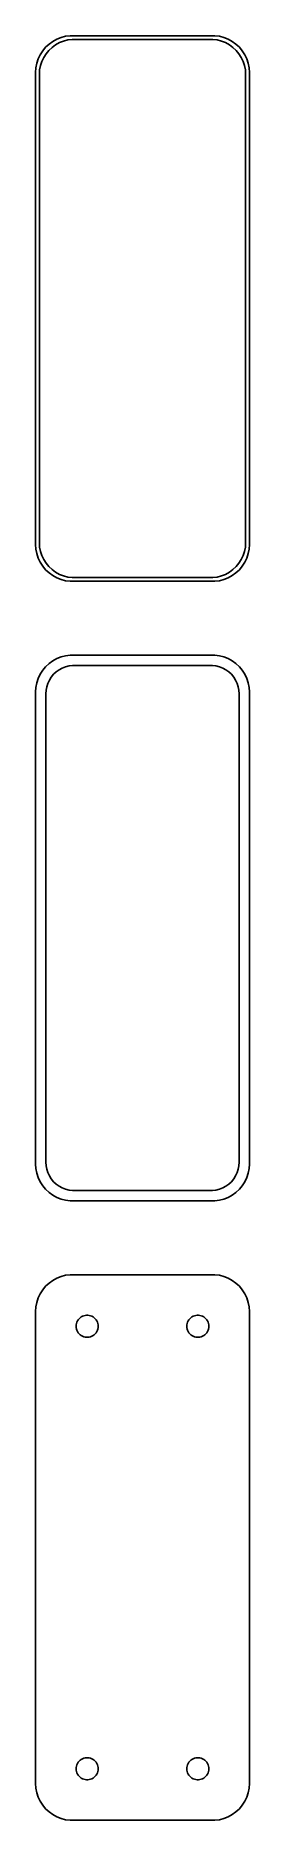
# Model space of a CAD drawing. Header units: metres. Extents: x -14 to 14, y 131 to 373.
import ezdxf

# ---------------------------------------------------------------- set-up
doc = ezdxf.new("R2010")
doc.units = ezdxf.units.M

msp = doc.modelspace()

# ---------------------------------------------------------------- linework, layer by layer
for p, q in [((-11.0451, 372.755), (-11.6289, 372.524)), ((-10.4369, 372.911), (-11.0451, 372.755)), ((-9.81395, 372.99), (-10.4369, 372.911)), ((9.81395, 372.99), (-9.81395, 372.99)), ((10.4369, 372.911), (9.81395, 372.99)), ((11.0451, 372.755), (10.4369, 372.911)), ((11.6289, 372.524), (11.0451, 372.755)), ((-13.8815, 370.409), (-14.1489, 369.841)), ((-13.5451, 370.939), (-13.8815, 370.409)), ((-13.1448, 371.423), (-13.5451, 370.939)), ((-13.4124, 370.038), (-13.0928, 370.542)), ((-12.6871, 371.853), (-13.1448, 371.423)), ((-13.0928, 370.542), (-12.7126, 371.002)), ((-12.7126, 371.002), (-12.2778, 371.41)), ((-12.1791, 372.222), (-12.6871, 371.853)), ((-12.2778, 371.41), (-11.7952, 371.761)), ((-11.6289, 372.524), (-12.1791, 372.222)), ((-11.7952, 371.761), (-11.2724, 372.048)), ((-11.2724, 372.048), (-10.7178, 372.268)), ((-10.7178, 372.268), (-10.1401, 372.416)), ((-10.1401, 372.416), (-9.54825, 372.491)), ((-9.54825, 372.491), (9.54825, 372.491)), ((9.54825, 372.491), (10.1401, 372.416)), ((10.1401, 372.416), (10.7178, 372.268)), ((10.7178, 372.268), (11.2724, 372.048)), ((11.2724, 372.048), (11.7952, 371.761)), ((12.1791, 372.222), (11.6289, 372.524)), ((11.7952, 371.761), (12.2778, 371.41)), ((12.6871, 371.853), (12.1791, 372.222)), ((12.2778, 371.41), (12.7126, 371.002)), ((13.1448, 371.423), (12.6871, 371.853)), ((12.7126, 371.002), (13.0928, 370.542)), ((13.0928, 370.542), (13.4124, 370.038)), ((13.5451, 370.939), (13.1448, 371.423)), ((13.8815, 370.409), (13.5451, 370.939)), ((14.1489, 369.841), (13.8815, 370.409)), ((-14.4606, 368.627), (-14.5, 368)), ((-14.5, 368), (-14.5, 304)), ((-14.3429, 369.243), (-14.4606, 368.627)), ((-14.1489, 369.841), (-14.3429, 369.243)), ((-14, 367.75), (-13.9625, 368.345)), ((-13.9625, 368.345), (-13.8508, 368.931)), ((-13.8508, 368.931), (-13.6664, 369.499)), ((-13.6664, 369.499), (-13.4124, 370.038)), ((13.4124, 370.038), (13.6664, 369.499)), ((13.6664, 369.499), (13.8508, 368.931)), ((13.8508, 368.931), (13.9625, 368.345)), ((13.9625, 368.345), (14, 367.75)), ((14.3429, 369.243), (14.1489, 369.841)), ((14.4606, 368.627), (14.3429, 369.243)), ((14.5, 368), (14.4606, 368.627)), ((14.5, 304), (14.5, 368)), ((-14, 304.25), (-14, 367.75)), ((14, 367.75), (14, 304.25)), ((-14.5, 304), (-14.4606, 303.373)), ((-14.4606, 303.373), (-14.3429, 302.757)), ((-14.3429, 302.757), (-14.1489, 302.159)), ((-13.9625, 303.655), (-14, 304.25)), ((-13.8508, 303.069), (-13.9625, 303.655)), ((-13.6664, 302.501), (-13.8508, 303.069)), ((-13.4124, 301.962), (-13.6664, 302.501)), ((13.6664, 302.501), (13.4124, 301.962)), ((13.8508, 303.069), (13.6664, 302.501)), ((13.9625, 303.655), (13.8508, 303.069)), ((14, 304.25), (13.9625, 303.655)), ((14.1489, 302.159), (14.3429, 302.757)), ((14.3429, 302.757), (14.4606, 303.373)), ((14.4606, 303.373), (14.5, 304)), ((-14.1489, 302.159), (-13.8815, 301.591)), ((-13.8815, 301.591), (-13.5451, 301.061)), ((-13.5451, 301.061), (-13.1448, 300.577)), ((-13.0928, 301.458), (-13.4124, 301.962)), ((-13.1448, 300.577), (-12.6871, 300.147)), ((-12.7126, 300.998), (-13.0928, 301.458)), ((-12.2778, 300.59), (-12.7126, 300.998)), ((-12.6871, 300.147), (-12.1791, 299.778)), ((-11.7952, 300.239), (-12.2778, 300.59)), ((-11.2724, 299.952), (-11.7952, 300.239)), ((11.7952, 300.239), (11.2724, 299.952)), ((12.2778, 300.59), (11.7952, 300.239)), ((12.1791, 299.778), (12.6871, 300.147)), ((12.7126, 300.998), (12.2778, 300.59)), ((12.6871, 300.147), (13.1448, 300.577)), ((13.0928, 301.458), (12.7126, 300.998)), ((13.4124, 301.962), (13.0928, 301.458)), ((13.1448, 300.577), (13.5451, 301.061)), ((13.5451, 301.061), (13.8815, 301.591)), ((13.8815, 301.591), (14.1489, 302.159)), ((-12.1791, 299.778), (-11.6289, 299.476)), ((-11.6289, 299.476), (-11.0451, 299.245)), ((-10.7178, 299.732), (-11.2724, 299.952)), ((-11.0451, 299.245), (-10.4369, 299.089)), ((-10.1401, 299.584), (-10.7178, 299.732)), ((-10.4369, 299.089), (-9.81395, 299.01)), ((-9.54825, 299.509), (-10.1401, 299.584)), ((-9.81395, 299.01), (9.81395, 299.01)), ((9.54825, 299.509), (-9.54825, 299.509)), ((10.1401, 299.584), (9.54825, 299.509)), ((9.81395, 299.01), (10.4369, 299.089)), ((10.7178, 299.732), (10.1401, 299.584)), ((10.4369, 299.089), (11.0451, 299.245)), ((11.2724, 299.952), (10.7178, 299.732)), ((11.0451, 299.245), (11.6289, 299.476)), ((11.6289, 299.476), (12.1791, 299.778)), ((-12.1791, 288.222), (-12.6871, 287.853)), ((-11.6289, 288.524), (-12.1791, 288.222)), ((-11.0451, 288.755), (-11.6289, 288.524)), ((-10.4369, 288.911), (-11.0451, 288.755)), ((-9.81395, 288.99), (-10.4369, 288.911)), ((9.81395, 288.99), (-9.81395, 288.99)), ((10.4369, 288.911), (9.81395, 288.99)), ((11.0451, 288.755), (10.4369, 288.911)), ((11.6289, 288.524), (11.0451, 288.755)), ((12.1791, 288.222), (11.6289, 288.524)), ((12.6871, 287.853), (12.1791, 288.222)), ((-14.1489, 285.841), (-14.3429, 285.243)), ((-13.8815, 286.409), (-14.1489, 285.841)), ((-13.5451, 286.939), (-13.8815, 286.409)), ((-13.1448, 287.423), (-13.5451, 286.939)), ((-12.6871, 287.853), (-13.1448, 287.423)), ((-12.8477, 285.174), (-12.6408, 285.614)), ((-12.6408, 285.614), (-12.3805, 286.024)), ((-12.3805, 286.024), (-12.0707, 286.399)), ((-12.0707, 286.399), (-11.7165, 286.731)), ((-11.7165, 286.731), (-11.3234, 287.017)), ((-11.3234, 287.017), (-10.8975, 287.251)), ((-10.8975, 287.251), (-10.4457, 287.43)), ((-10.4457, 287.43), (-9.97507, 287.551)), ((-9.97507, 287.551), (-9.49297, 287.612)), ((-9.49297, 287.612), (9.49297, 287.612)), ((9.49297, 287.612), (9.97507, 287.551)), ((9.97507, 287.551), (10.4457, 287.43)), ((10.4457, 287.43), (10.8975, 287.251)), ((10.8975, 287.251), (11.3234, 287.017)), ((11.3234, 287.017), (11.7165, 286.731)), ((11.7165, 286.731), (12.0707, 286.399)), ((12.0707, 286.399), (12.3805, 286.024)), ((12.3805, 286.024), (12.6408, 285.614)), ((12.6408, 285.614), (12.8477, 285.174)), ((13.1448, 287.423), (12.6871, 287.853)), ((13.5451, 286.939), (13.1448, 287.423)), ((13.8815, 286.409), (13.5451, 286.939)), ((14.1489, 285.841), (13.8815, 286.409)), ((14.3429, 285.243), (14.1489, 285.841)), ((-14.4606, 284.627), (-14.5, 284)), ((-14.5, 284), (-14.5, 220)), ((-14.3429, 285.243), (-14.4606, 284.627)), ((-13.1195, 283.75), (-13.089, 284.235)), ((-13.1195, 220.25), (-13.1195, 283.75)), ((-13.089, 284.235), (-12.9979, 284.712)), ((-12.9979, 284.712), (-12.8477, 285.174)), ((12.8477, 285.174), (12.9979, 284.712)), ((12.9979, 284.712), (13.089, 284.235)), ((13.089, 284.235), (13.1195, 283.75)), ((13.1195, 283.75), (13.1195, 220.25)), ((14.4606, 284.627), (14.3429, 285.243)), ((14.5, 284), (14.4606, 284.627)), ((14.5, 220), (14.5, 284)), ((-13.089, 219.765), (-13.1195, 220.25)), ((13.1195, 220.25), (13.089, 219.765)), ((-14.5, 220), (-14.4606, 219.373)), ((-14.4606, 219.373), (-14.3429, 218.757)), ((-14.3429, 218.757), (-14.1489, 218.159)), ((-14.1489, 218.159), (-13.8815, 217.591)), ((-12.9979, 219.288), (-13.089, 219.765)), ((-12.8477, 218.826), (-12.9979, 219.288)), ((-12.6408, 218.386), (-12.8477, 218.826)), ((-12.3805, 217.976), (-12.6408, 218.386)), ((-12.0707, 217.601), (-12.3805, 217.976)), ((12.3805, 217.976), (12.0707, 217.601)), ((12.6408, 218.386), (12.3805, 217.976)), ((12.8477, 218.826), (12.6408, 218.386)), ((12.9979, 219.288), (12.8477, 218.826)), ((13.089, 219.765), (12.9979, 219.288)), ((13.8815, 217.591), (14.1489, 218.159)), ((14.1489, 218.159), (14.3429, 218.757)), ((14.3429, 218.757), (14.4606, 219.373)), ((14.4606, 219.373), (14.5, 220)), ((-13.8815, 217.591), (-13.5451, 217.061)), ((-13.5451, 217.061), (-13.1448, 216.577)), ((-13.1448, 216.577), (-12.6871, 216.147)), ((-12.6871, 216.147), (-12.1791, 215.778)), ((-12.1791, 215.778), (-11.6289, 215.476)), ((-11.7165, 217.269), (-12.0707, 217.601)), ((-11.3234, 216.983), (-11.7165, 217.269)), ((-11.6289, 215.476), (-11.0451, 215.245)), ((-10.8975, 216.749), (-11.3234, 216.983)), ((-10.4457, 216.57), (-10.8975, 216.749)), ((-9.97507, 216.449), (-10.4457, 216.57)), ((-9.49297, 216.388), (-9.97507, 216.449)), ((9.49297, 216.388), (-9.49297, 216.388)), ((9.97507, 216.449), (9.49297, 216.388)), ((10.4457, 216.57), (9.97507, 216.449)), ((10.8975, 216.749), (10.4457, 216.57)), ((11.3234, 216.983), (10.8975, 216.749)), ((11.0451, 215.245), (11.6289, 215.476)), ((11.7165, 217.269), (11.3234, 216.983)), ((11.6289, 215.476), (12.1791, 215.778)), ((12.0707, 217.601), (11.7165, 217.269)), ((12.1791, 215.778), (12.6871, 216.147)), ((12.6871, 216.147), (13.1448, 216.577)), ((13.1448, 216.577), (13.5451, 217.061)), ((13.5451, 217.061), (13.8815, 217.591)), ((-11.0451, 215.245), (-10.4369, 215.089)), ((-10.4369, 215.089), (-9.81395, 215.01)), ((-9.81395, 215.01), (9.81395, 215.01)), ((9.81395, 215.01), (10.4369, 215.089)), ((10.4369, 215.089), (11.0451, 215.245)), ((-13.1448, 203.423), (-13.5451, 202.939)), ((-12.6871, 203.853), (-13.1448, 203.423)), ((-12.1791, 204.222), (-12.6871, 203.853)), ((-11.6289, 204.524), (-12.1791, 204.222)), ((-11.0451, 204.755), (-11.6289, 204.524)), ((-10.4369, 204.911), (-11.0451, 204.755)), ((-9.81395, 204.99), (-10.4369, 204.911)), ((9.81395, 204.99), (-9.81395, 204.99)), ((10.4369, 204.911), (9.81395, 204.99)), ((11.0451, 204.755), (10.4369, 204.911)), ((11.6289, 204.524), (11.0451, 204.755)), ((12.1791, 204.222), (11.6289, 204.524)), ((12.6871, 203.853), (12.1791, 204.222)), ((13.1448, 203.423), (12.6871, 203.853)), ((13.5451, 202.939), (13.1448, 203.423)), ((-14.3429, 201.243), (-14.4606, 200.627)), ((-14.1489, 201.841), (-14.3429, 201.243)), ((-13.8815, 202.409), (-14.1489, 201.841)), ((-13.5451, 202.939), (-13.8815, 202.409)), ((13.8815, 202.409), (13.5451, 202.939)), ((14.1489, 201.841), (13.8815, 202.409)), ((14.3429, 201.243), (14.1489, 201.841)), ((14.4606, 200.627), (14.3429, 201.243)), ((-14.4606, 200.627), (-14.5, 200)), ((-14.5, 200), (-14.5, 136)), ((-8.95287, 198.373), (-8.89465, 198.552)), ((-8.89465, 198.552), (-8.81445, 198.723)), ((-8.81445, 198.723), (-8.71352, 198.882)), ((-8.71352, 198.882), (-8.59344, 199.027)), ((-8.59344, 199.027), (-8.45613, 199.156)), ((-8.45613, 199.156), (-8.30373, 199.266)), ((-8.30373, 199.266), (-8.13866, 199.357)), ((-8.13866, 199.357), (-7.96352, 199.427)), ((-7.96352, 199.427), (-7.78107, 199.473)), ((-7.78107, 199.473), (-7.59418, 199.497)), ((-7.59418, 199.497), (-7.40581, 199.497)), ((-7.40581, 199.497), (-7.21892, 199.473)), ((-7.21892, 199.473), (-7.03647, 199.427)), ((-7.03647, 199.427), (-6.86133, 199.357)), ((-6.86133, 199.357), (-6.69626, 199.266)), ((-6.69626, 199.266), (-6.54385, 199.156)), ((-6.54385, 199.156), (-6.40654, 199.027)), ((-6.40654, 199.027), (-6.28647, 198.882)), ((-6.28647, 198.882), (-6.18553, 198.723)), ((-6.18553, 198.723), (-6.10533, 198.552)), ((-6.10533, 198.552), (-6.04712, 198.373)), ((6.04712, 198.373), (6.10533, 198.552)), ((6.10533, 198.552), (6.18553, 198.723)), ((6.18553, 198.723), (6.28647, 198.882)), ((6.28647, 198.882), (6.40654, 199.027)), ((6.40654, 199.027), (6.54385, 199.156)), ((6.54385, 199.156), (6.69626, 199.266)), ((6.69626, 199.266), (6.86133, 199.357)), ((6.86133, 199.357), (7.03647, 199.427)), ((7.03647, 199.427), (7.21892, 199.473)), ((7.21892, 199.473), (7.40581, 199.497)), ((7.40581, 199.497), (7.59418, 199.497)), ((7.59418, 199.497), (7.78107, 199.473)), ((7.78107, 199.473), (7.96352, 199.427)), ((7.96352, 199.427), (8.13866, 199.357)), ((8.13866, 199.357), (8.30373, 199.266)), ((8.30373, 199.266), (8.45613, 199.156)), ((8.45613, 199.156), (8.59344, 199.027)), ((8.59344, 199.027), (8.71352, 198.882)), ((8.71352, 198.882), (8.81445, 198.723)), ((8.81445, 198.723), (8.89465, 198.552)), ((8.89465, 198.552), (8.95287, 198.373)), ((14.5, 200), (14.4606, 200.627)), ((14.5, 136), (14.5, 200)), ((-9, 198), (-8.98816, 198.188)), ((-8.98816, 197.812), (-9, 198)), ((-8.98816, 198.188), (-8.95287, 198.373)), ((-8.95287, 197.627), (-8.98816, 197.812)), ((-8.89465, 197.448), (-8.95287, 197.627)), ((-8.81445, 197.277), (-8.89465, 197.448)), ((-8.71352, 197.118), (-8.81445, 197.277)), ((-8.59344, 196.973), (-8.71352, 197.118)), ((-8.45613, 196.844), (-8.59344, 196.973)), ((-8.30373, 196.734), (-8.45613, 196.844)), ((-8.13866, 196.643), (-8.30373, 196.734)), ((-7.96352, 196.573), (-8.13866, 196.643)), ((-7.78107, 196.527), (-7.96352, 196.573)), ((-7.59418, 196.503), (-7.78107, 196.527)), ((-7.40581, 196.503), (-7.59418, 196.503)), ((-7.21892, 196.527), (-7.40581, 196.503)), ((-7.03647, 196.573), (-7.21892, 196.527)), ((-6.86133, 196.643), (-7.03647, 196.573)), ((-6.69626, 196.734), (-6.86133, 196.643)), ((-6.54385, 196.844), (-6.69626, 196.734)), ((-6.40654, 196.973), (-6.54385, 196.844)), ((-6.28647, 197.118), (-6.40654, 196.973)), ((-6.18553, 197.277), (-6.28647, 197.118)), ((-6.10533, 197.448), (-6.18553, 197.277)), ((-6.04712, 197.627), (-6.10533, 197.448)), ((-6.04712, 198.373), (-6.01183, 198.188)), ((-6.01183, 197.812), (-6.04712, 197.627)), ((-6.01183, 198.188), (-6, 198)), ((-6, 198), (-6.01183, 197.812)), ((6, 198), (6.01183, 198.188)), ((6.01183, 197.812), (6, 198)), ((6.01183, 198.188), (6.04712, 198.373)), ((6.04712, 197.627), (6.01183, 197.812)), ((6.10533, 197.448), (6.04712, 197.627)), ((6.18553, 197.277), (6.10533, 197.448)), ((6.28647, 197.118), (6.18553, 197.277)), ((6.40654, 196.973), (6.28647, 197.118)), ((6.54385, 196.844), (6.40654, 196.973)), ((6.69626, 196.734), (6.54385, 196.844)), ((6.86133, 196.643), (6.69626, 196.734)), ((7.03647, 196.573), (6.86133, 196.643)), ((7.21892, 196.527), (7.03647, 196.573)), ((7.40581, 196.503), (7.21892, 196.527)), ((7.59418, 196.503), (7.40581, 196.503)), ((7.78107, 196.527), (7.59418, 196.503)), ((7.96352, 196.573), (7.78107, 196.527)), ((8.13866, 196.643), (7.96352, 196.573)), ((8.30373, 196.734), (8.13866, 196.643)), ((8.45613, 196.844), (8.30373, 196.734)), ((8.59344, 196.973), (8.45613, 196.844)), ((8.71352, 197.118), (8.59344, 196.973)), ((8.81445, 197.277), (8.71352, 197.118)), ((8.89465, 197.448), (8.81445, 197.277)), ((8.95287, 197.627), (8.89465, 197.448)), ((8.95287, 198.373), (8.98816, 198.188)), ((8.98816, 197.812), (8.95287, 197.627)), ((8.98816, 198.188), (9, 198)), ((9, 198), (8.98816, 197.812)), ((-9, 138), (-8.98816, 138.188)), ((-8.98816, 137.812), (-9, 138)), ((-8.98816, 138.188), (-8.95287, 138.373)), ((-8.95287, 138.373), (-8.89465, 138.552)), ((-8.89465, 138.552), (-8.81445, 138.723)), ((-8.81445, 138.723), (-8.71352, 138.882)), ((-8.71352, 138.882), (-8.59344, 139.027)), ((-8.59344, 139.027), (-8.45613, 139.156)), ((-8.45613, 139.156), (-8.30373, 139.266)), ((-8.30373, 139.266), (-8.13866, 139.357)), ((-8.13866, 139.357), (-7.96352, 139.427)), ((-7.96352, 139.427), (-7.78107, 139.473)), ((-7.78107, 139.473), (-7.59418, 139.497)), ((-7.59418, 139.497), (-7.40581, 139.497)), ((-7.40581, 139.497), (-7.21892, 139.473)), ((-7.21892, 139.473), (-7.03647, 139.427)), ((-7.03647, 139.427), (-6.86133, 139.357)), ((-6.86133, 139.357), (-6.69626, 139.266)), ((-6.69626, 139.266), (-6.54385, 139.156)), ((-6.54385, 139.156), (-6.40654, 139.027)), ((-6.40654, 139.027), (-6.28647, 138.882)), ((-6.28647, 138.882), (-6.18553, 138.723)), ((-6.18553, 138.723), (-6.10533, 138.552)), ((-6.10533, 138.552), (-6.04712, 138.373)), ((-6.04712, 138.373), (-6.01183, 138.188)), ((-6.01183, 138.188), (-6, 138)), ((-6, 138), (-6.01183, 137.812)), ((6, 138), (6.01183, 138.188)), ((6.01183, 137.812), (6, 138)), ((6.01183, 138.188), (6.04712, 138.373)), ((6.04712, 138.373), (6.10533, 138.552)), ((6.10533, 138.552), (6.18553, 138.723)), ((6.18553, 138.723), (6.28647, 138.882)), ((6.28647, 138.882), (6.40654, 139.027)), ((6.40654, 139.027), (6.54385, 139.156)), ((6.54385, 139.156), (6.69626, 139.266)), ((6.69626, 139.266), (6.86133, 139.357)), ((6.86133, 139.357), (7.03647, 139.427)), ((7.03647, 139.427), (7.21892, 139.473)), ((7.21892, 139.473), (7.40581, 139.497)), ((7.40581, 139.497), (7.59418, 139.497)), ((7.59418, 139.497), (7.78107, 139.473)), ((7.78107, 139.473), (7.96352, 139.427)), ((7.96352, 139.427), (8.13866, 139.357)), ((8.13866, 139.357), (8.30373, 139.266)), ((8.30373, 139.266), (8.45613, 139.156)), ((8.45613, 139.156), (8.59344, 139.027)), ((8.59344, 139.027), (8.71352, 138.882)), ((8.71352, 138.882), (8.81445, 138.723)), ((8.81445, 138.723), (8.89465, 138.552)), ((8.89465, 138.552), (8.95287, 138.373)), ((8.95287, 138.373), (8.98816, 138.188)), ((8.98816, 138.188), (9, 138)), ((9, 138), (8.98816, 137.812)), ((-14.5, 136), (-14.4606, 135.373)), ((-8.95287, 137.627), (-8.98816, 137.812)), ((-8.89465, 137.448), (-8.95287, 137.627)), ((-8.81445, 137.277), (-8.89465, 137.448)), ((-8.71352, 137.118), (-8.81445, 137.277)), ((-8.59344, 136.973), (-8.71352, 137.118)), ((-8.45613, 136.844), (-8.59344, 136.973)), ((-8.30373, 136.734), (-8.45613, 136.844)), ((-8.13866, 136.643), (-8.30373, 136.734)), ((-7.96352, 136.573), (-8.13866, 136.643)), ((-7.78107, 136.527), (-7.96352, 136.573)), ((-7.59418, 136.503), (-7.78107, 136.527)), ((-7.40581, 136.503), (-7.59418, 136.503)), ((-7.21892, 136.527), (-7.40581, 136.503)), ((-7.03647, 136.573), (-7.21892, 136.527)), ((-6.86133, 136.643), (-7.03647, 136.573)), ((-6.69626, 136.734), (-6.86133, 136.643)), ((-6.54385, 136.844), (-6.69626, 136.734)), ((-6.40654, 136.973), (-6.54385, 136.844)), ((-6.28647, 137.118), (-6.40654, 136.973)), ((-6.18553, 137.277), (-6.28647, 137.118)), ((-6.10533, 137.448), (-6.18553, 137.277)), ((-6.04712, 137.627), (-6.10533, 137.448)), ((-6.01183, 137.812), (-6.04712, 137.627)), ((6.04712, 137.627), (6.01183, 137.812)), ((6.10533, 137.448), (6.04712, 137.627)), ((6.18553, 137.277), (6.10533, 137.448)), ((6.28647, 137.118), (6.18553, 137.277)), ((6.40654, 136.973), (6.28647, 137.118)), ((6.54385, 136.844), (6.40654, 136.973)), ((6.69626, 136.734), (6.54385, 136.844)), ((6.86133, 136.643), (6.69626, 136.734)), ((7.03647, 136.573), (6.86133, 136.643)), ((7.21892, 136.527), (7.03647, 136.573)), ((7.40581, 136.503), (7.21892, 136.527)), ((7.59418, 136.503), (7.40581, 136.503)), ((7.78107, 136.527), (7.59418, 136.503)), ((7.96352, 136.573), (7.78107, 136.527)), ((8.13866, 136.643), (7.96352, 136.573)), ((8.30373, 136.734), (8.13866, 136.643)), ((8.45613, 136.844), (8.30373, 136.734)), ((8.59344, 136.973), (8.45613, 136.844)), ((8.71352, 137.118), (8.59344, 136.973)), ((8.81445, 137.277), (8.71352, 137.118)), ((8.89465, 137.448), (8.81445, 137.277)), ((8.95287, 137.627), (8.89465, 137.448)), ((8.98816, 137.812), (8.95287, 137.627)), ((14.4606, 135.373), (14.5, 136)), ((-14.4606, 135.373), (-14.3429, 134.757)), ((-14.3429, 134.757), (-14.1489, 134.159)), ((-14.1489, 134.159), (-13.8815, 133.591)), ((-13.8815, 133.591), (-13.5451, 133.061)), ((13.5451, 133.061), (13.8815, 133.591)), ((13.8815, 133.591), (14.1489, 134.159)), ((14.1489, 134.159), (14.3429, 134.757)), ((14.3429, 134.757), (14.4606, 135.373)), ((-13.5451, 133.061), (-13.1448, 132.577)), ((-13.1448, 132.577), (-12.6871, 132.147)), ((-12.6871, 132.147), (-12.1791, 131.778)), ((-12.1791, 131.778), (-11.6289, 131.476)), ((-11.6289, 131.476), (-11.0451, 131.245)), ((-11.0451, 131.245), (-10.4369, 131.089)), ((-10.4369, 131.089), (-9.81395, 131.01)), ((-9.81395, 131.01), (9.81395, 131.01)), ((9.81395, 131.01), (10.4369, 131.089)), ((10.4369, 131.089), (11.0451, 131.245)), ((11.0451, 131.245), (11.6289, 131.476)), ((11.6289, 131.476), (12.1791, 131.778)), ((12.1791, 131.778), (12.6871, 132.147)), ((12.6871, 132.147), (13.1448, 132.577)), ((13.1448, 132.577), (13.5451, 133.061))]:
    msp.add_line(p, q)

doc.saveas('drawing.dxf')
